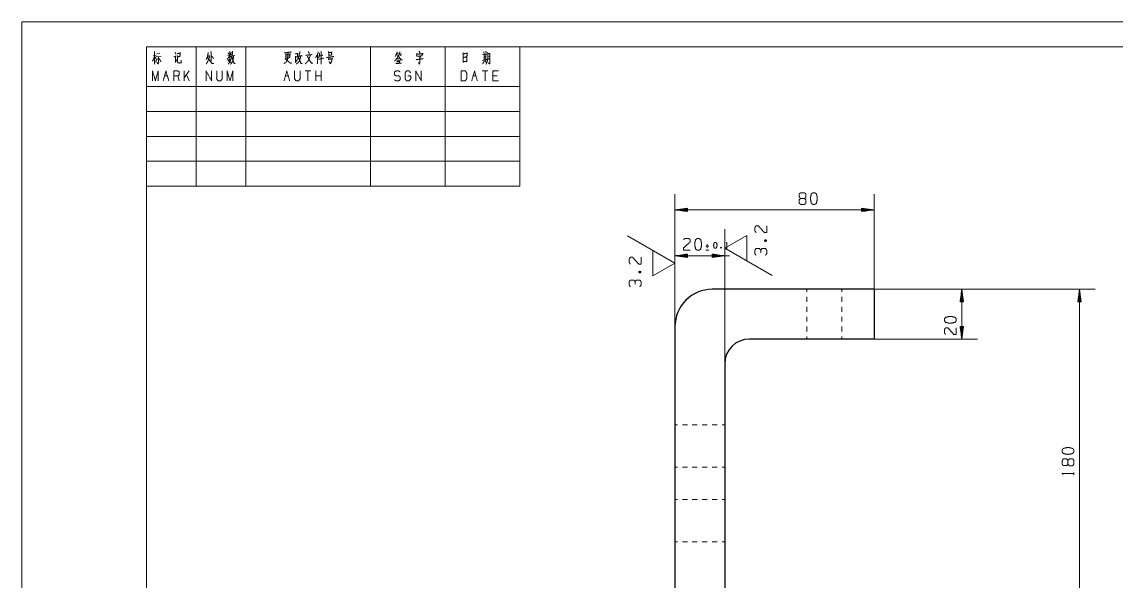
# Model space of a CAD drawing. Header units: millimetres. Extents: x 0 to 420, y 0 to 297.
# Drawn here: x 0 to 219.8, y 184.7 to 297 of the extents above; entities that cross this region are included whole.
import ezdxf

# ---------------------------------------------------------------- set-up
doc = ezdxf.new("R2010")
doc.units = ezdxf.units.MM
doc.layers.add('101', color=7, linetype='Continuous', true_color=0xffffff)

msp = doc.modelspace()

# ---------------------------------------------------------------- linework, layer by layer
at = {"layer": '101', "color": 133, "linetype": 'Continuous', "lineweight": 18}
for p, q in [((0, 297), (0, 0)), ((420, 297), (0, 297)), ((25, 292), (25, 5)), ((25, 292), (25, 264)), ((25, 292), (100, 292)), ((25, 292), (100, 292)), ((415, 292), (25, 292)), ((25, 292), (100, 292)), ((35, 292), (35, 264)), ((45, 292), (45, 264)), ((70, 292), (70, 264)), ((85, 292), (85, 264)), ((100, 292), (100, 264)), ((25, 284), (100, 284)), ((25, 279), (100, 279)), ((25, 274), (100, 274)), ((25, 269), (100, 269)), ((25, 264), (100, 264))]:
    msp.add_line(p, q, dxfattribs=at)
at = {"layer": '101', "color": 72, "linetype": 'Continuous', "lineweight": 18}
for p, q in [((26.34, 290.18), (26.96, 290.3)), ((27.13, 290.61), (27.71, 290.74)), ((41.34, 290.22), (42.13, 290.38)), ((42.25, 290.16), (42.79, 290.28)), ((53.17, 290.09), (53.7, 290.18)), ((75.25, 290.57), (75.67, 290.63)), ((75.35, 290.55), (75.45, 290.24)), ((75.82, 290.51), (76.35, 290.61)), ((75.98, 290.49), (76.11, 290.16)), ((92.56, 290.43), (93.43, 290.55)), ((26.7, 289.95), (26.92, 289.68)), ((26.99, 289.99), (27.95, 290.14)), ((54.91, 288.87), (55.37, 289.43)), ((75.83, 289.64), (75.37, 289.56)), ((92.84, 290.07), (93.11, 290.14)), ((92.86, 289.72), (93.09, 289.78)), ((93.6, 290.05), (93.85, 290.12)), ((28.66, 286.17), (29.22, 286.17)), ((31.62, 285.18), (31.34, 286.17)), ((33.59, 287.14), (32.63, 285.78)), ((32.63, 285.18), (32.63, 287.14)), ((33.59, 285.18), (33.04, 286.36)), ((52.94, 286.17), (53.49, 286.17)), ((58.02, 287.14), (56.9, 287.14)), ((57.46, 287.14), (57.46, 285.18)), ((59.02, 285.18), (59.02, 287.14)), ((60.14, 286.17), (59.02, 286.17)), ((60.14, 285.18), (60.14, 287.14)), ((90.65, 286.17), (91.2, 286.17)), ((93.6, 287.14), (92.49, 287.14)), ((93.05, 287.14), (93.05, 285.18)), ((95.45, 286.17), (94.61, 286.17)), ((149.17, 253), (149.6, 253.16)), ((137.97, 251.94), (137.4, 251.94)), ((137.4, 251.15), (137.97, 251.15)), ((137.69, 252.34), (137.69, 251.54)), ((140.4, 251.76), (140.47, 251.55)), ((141.47, 251.54), (141.68, 251.54)), ((123.92, 246.68), (124.35, 246.84)), ((211.34, 206.07), (211.34, 206.49))]:
    msp.add_line(p, q, dxfattribs=at)
at = {"layer": '101', "color": 22, "linetype": 'Continuous', "lineweight": 18}
for p, q in [((131.18, 235.8), (131.18, 262.41)), ((171.18, 243.3), (171.18, 262.41)), ((133.72, 259.57), (131.18, 259.24)), ((133.72, 259.41), (132.54, 259.41)), ((133.72, 259.46), (132.92, 259.46)), ((133.72, 259.52), (133.31, 259.52)), ((133.72, 259.57), (133.69, 259.57)), ((133.72, 259.57), (133.69, 259.57)), ((133.72, 258.9), (133.72, 259.57)), ((171.18, 259.24), (168.64, 259.57)), ((168.64, 259.57), (168.64, 258.9)), ((168.64, 259.57), (168.68, 259.57)), ((168.64, 259.57), (168.68, 259.57)), ((168.64, 259.52), (169.06, 259.52)), ((168.64, 259.46), (169.45, 259.46)), ((168.64, 259.41), (169.83, 259.41)), ((171.18, 259.24), (131.18, 259.24)), ((131.18, 259.24), (133.72, 258.9)), ((133.72, 259.26), (131.38, 259.26)), ((133.72, 259.21), (131.38, 259.21)), ((133.72, 259.31), (131.76, 259.31)), ((133.72, 259.16), (131.76, 259.16)), ((133.72, 259.36), (132.15, 259.36)), ((133.72, 259.11), (132.15, 259.11)), ((133.72, 259.06), (132.54, 259.06)), ((133.72, 259.01), (132.92, 259.01)), ((133.72, 258.96), (133.31, 258.96)), ((133.72, 258.91), (133.69, 258.91)), ((133.72, 258.91), (133.69, 258.91)), ((168.64, 259.36), (170.22, 259.36)), ((168.64, 259.31), (170.61, 259.31)), ((168.64, 259.26), (170.99, 259.26)), ((168.64, 258.9), (171.18, 259.24)), ((168.64, 259.21), (170.99, 259.21)), ((168.64, 259.16), (170.61, 259.16)), ((168.64, 259.11), (170.22, 259.11)), ((168.64, 259.06), (169.83, 259.06)), ((168.64, 259.01), (169.45, 259.01)), ((168.64, 258.96), (169.06, 258.96)), ((168.64, 258.91), (168.68, 258.91)), ((168.64, 258.91), (168.68, 258.91)), ((141.18, 255.37), (141.18, 247.75)), ((131.18, 235.8), (131.18, 253.21)), ((141.18, 228.3), (141.18, 253.21)), ((131.18, 244.75), (131.18, 252.37)), ((133.72, 250.37), (131.18, 250.04)), ((131.18, 250.04), (133.72, 249.7)), ((131.18, 250.04), (142.13, 250.04)), ((133.72, 250.06), (131.38, 250.06)), ((133.72, 250.01), (131.38, 250.01)), ((133.72, 250.11), (131.76, 250.11)), ((133.72, 249.96), (131.76, 249.96)), ((133.72, 250.17), (132.15, 250.17)), ((133.72, 249.91), (132.15, 249.91)), ((133.72, 250.22), (132.54, 250.22)), ((133.72, 249.86), (132.54, 249.86)), ((133.72, 250.27), (132.92, 250.27)), ((133.72, 249.81), (132.92, 249.81)), ((133.72, 250.32), (133.31, 250.32)), ((133.72, 249.76), (133.31, 249.76)), ((133.72, 250.37), (133.69, 250.37)), ((133.72, 250.37), (133.69, 250.37)), ((133.72, 249.71), (133.69, 249.71)), ((133.72, 249.71), (133.69, 249.71)), ((133.72, 249.7), (133.72, 250.37)), ((138.64, 250.37), (138.64, 249.7)), ((138.64, 250.37), (138.68, 250.37)), ((141.18, 250.04), (138.64, 250.37)), ((138.64, 250.37), (138.68, 250.37)), ((138.64, 250.32), (139.06, 250.32)), ((138.64, 250.27), (139.45, 250.27)), ((138.64, 250.22), (139.83, 250.22)), ((138.64, 250.17), (140.22, 250.17)), ((138.64, 250.11), (140.61, 250.11)), ((138.64, 250.06), (140.99, 250.06)), ((138.64, 249.7), (141.18, 250.04)), ((138.64, 250.01), (140.99, 250.01)), ((138.64, 249.96), (140.61, 249.96)), ((138.64, 249.91), (140.22, 249.91)), ((138.64, 249.86), (139.83, 249.86)), ((138.64, 249.81), (139.45, 249.81)), ((138.64, 249.76), (139.06, 249.76)), ((138.64, 249.71), (138.68, 249.71)), ((138.64, 249.71), (138.68, 249.71)), ((171.18, 243.3), (191.96, 243.3)), ((171.18, 243.3), (215.61, 243.3)), ((188.79, 243.3), (188.45, 240.76)), ((188.61, 240.76), (188.61, 241.95)), ((188.66, 240.76), (188.66, 242.34)), ((188.71, 240.76), (188.71, 242.73)), ((188.76, 240.76), (188.76, 243.11)), ((188.79, 243.3), (188.79, 233.3)), ((189.12, 240.76), (188.79, 243.3)), ((188.81, 240.76), (188.81, 243.11)), ((188.87, 240.76), (188.87, 242.73)), ((188.92, 240.76), (188.92, 242.34)), ((188.97, 240.76), (188.97, 241.95)), ((212.43, 243.3), (212.1, 240.76)), ((212.26, 240.76), (212.26, 241.95)), ((212.31, 240.76), (212.31, 242.34)), ((212.36, 240.76), (212.36, 242.73)), ((212.41, 240.76), (212.41, 243.11)), ((212.77, 240.76), (212.43, 243.3)), ((212.43, 153.3), (212.43, 243.3)), ((212.46, 240.76), (212.46, 243.11)), ((212.51, 240.76), (212.51, 242.73)), ((212.56, 240.76), (212.56, 242.34)), ((212.61, 240.76), (212.61, 241.95)), ((188.45, 240.76), (189.12, 240.76)), ((188.46, 240.76), (188.46, 240.8)), ((188.46, 240.76), (188.46, 240.8)), ((188.51, 240.76), (188.51, 241.18)), ((188.56, 240.76), (188.56, 241.57)), ((189.02, 240.76), (189.02, 241.57)), ((189.07, 240.76), (189.07, 241.18)), ((189.12, 240.76), (189.12, 240.8)), ((189.12, 240.76), (189.12, 240.8)), ((212.1, 240.76), (212.1, 240.8)), ((212.1, 240.76), (212.1, 240.8)), ((212.1, 240.76), (212.77, 240.76)), ((212.16, 240.76), (212.16, 241.18)), ((212.21, 240.76), (212.21, 241.57)), ((212.66, 240.76), (212.66, 241.57)), ((212.71, 240.76), (212.71, 241.18)), ((212.76, 240.76), (212.76, 240.8)), ((212.76, 240.76), (212.76, 240.8)), ((189.12, 235.84), (188.45, 235.84)), ((188.45, 235.84), (188.79, 233.3)), ((188.46, 235.84), (188.46, 235.81)), ((188.46, 235.84), (188.46, 235.81)), ((188.51, 235.84), (188.51, 235.43)), ((188.56, 235.84), (188.56, 235.04)), ((188.61, 235.84), (188.61, 234.65)), ((188.66, 235.84), (188.66, 234.27)), ((188.71, 235.84), (188.71, 233.88)), ((188.76, 235.84), (188.76, 233.5)), ((188.79, 233.3), (189.12, 235.84)), ((188.81, 235.84), (188.81, 233.5)), ((188.87, 235.84), (188.87, 233.88)), ((188.92, 235.84), (188.92, 234.27)), ((188.97, 235.84), (188.97, 234.65)), ((189.02, 235.84), (189.02, 235.04)), ((189.07, 235.84), (189.07, 235.43)), ((189.12, 235.84), (189.12, 235.81)), ((189.12, 235.84), (189.12, 235.81)), ((171.18, 233.3), (191.96, 233.3))]:
    msp.add_line(p, q, dxfattribs=at)
at = {"layer": '101', "color": 163, "linetype": 'Continuous', "lineweight": 13}
for p, q in [((131.18, 248.56), (121.66, 254.06)), ((141.18, 251.56), (145.63, 254.13)), ((145.63, 254.13), (145.63, 248.99)), ((126.73, 245.99), (126.73, 251.13)), ((141.18, 251.56), (150.7, 246.07)), ((131.18, 248.56), (126.73, 245.99))]:
    msp.add_line(p, q, dxfattribs=at)
at = {"layer": '101', "color": 30, "linetype": 'Continuous', "lineweight": 25}
for p, q in [((171.18, 243.3), (138.68, 243.3)), ((171.18, 243.3), (171.18, 233.3)), ((131.18, 235.8), (131.18, 168.3)), ((171.18, 233.3), (146.18, 233.3)), ((141.18, 228.3), (141.18, 160.8))]:
    msp.add_line(p, q, dxfattribs=at)
at = {"layer": '101', "color": 53, "linetype": 'Continuous', "lineweight": 18}
for p, q in [((157.68, 243.3), (157.68, 242.8)), ((157.68, 241.8), (157.68, 240.8)), ((164.68, 242.8), (164.68, 243.3)), ((164.68, 240.8), (164.68, 241.8)), ((157.68, 239.8), (157.68, 238.8)), ((164.68, 238.8), (164.68, 239.8)), ((157.68, 237.8), (157.68, 236.8)), ((164.68, 236.8), (164.68, 237.8)), ((157.68, 235.8), (157.68, 234.8)), ((164.68, 234.8), (164.68, 235.8)), ((157.68, 233.8), (157.68, 233.3)), ((164.68, 233.3), (164.68, 233.8)), ((131.68, 216.05), (131.18, 216.05)), ((133.68, 216.05), (132.68, 216.05)), ((135.68, 216.05), (134.68, 216.05)), ((137.68, 216.05), (136.68, 216.05)), ((139.68, 216.05), (138.68, 216.05)), ((141.18, 216.05), (140.68, 216.05)), ((131.18, 207.55), (131.68, 207.55)), ((132.68, 207.55), (133.68, 207.55)), ((134.68, 207.55), (135.68, 207.55)), ((136.68, 207.55), (137.68, 207.55)), ((138.68, 207.55), (139.68, 207.55)), ((140.68, 207.55), (141.18, 207.55)), ((131.68, 201.05), (131.18, 201.05)), ((133.68, 201.05), (132.68, 201.05)), ((135.68, 201.05), (134.68, 201.05)), ((137.68, 201.05), (136.68, 201.05)), ((139.68, 201.05), (138.68, 201.05)), ((141.18, 201.05), (140.68, 201.05)), ((131.18, 192.55), (131.68, 192.55)), ((132.68, 192.55), (133.68, 192.55)), ((134.68, 192.55), (135.68, 192.55)), ((136.68, 192.55), (137.68, 192.55)), ((138.68, 192.55), (139.68, 192.55)), ((140.68, 192.55), (141.18, 192.55))]:
    msp.add_line(p, q, dxfattribs=at)
at = {"layer": '101', "color": 30, "linetype": 'Continuous', "lineweight": 25}
for centre, radius in [((138.68, 235.8), 7.5), ((146.18, 228.3), 5)]:
    msp.add_arc(centre, radius, 90, 180, dxfattribs=at)
at = {"layer": '101', "color": 72, "linetype": 'Continuous', "lineweight": 18}
for points, knots in [([(26.67, 290.16), (26.6, 289.91), (26.48, 289.62), (26.35, 289.35), (26.23, 289.14)], [0, 0, 0.233514, 0.515368, 0.78555, 1, 1]), ([(26.67, 291.07), (26.66, 288.89), (26.63, 288.5), (26.61, 288.71), (26.64, 288.94)], [0, 0, 0.723303, 0.854546, 0.923601, 1, 1]), ([(30.53, 289.99), (30.92, 290.09), (30.86, 290.16), (30.83, 288.96), (30.77, 288.83), (31.12, 289.41)], [0, 0, 0.158008, 0.19221, 0.673433, 0.728446, 1, 1]), ([(30.7, 290.88), (30.87, 290.72), (30.92, 290.63), (30.92, 290.53), (30.9, 290.67)], [0, 0, 0.413146, 0.573572, 0.750721, 1, 1]), ([(31.19, 290.63), (31.87, 290.74), (31.82, 290.8), (31.73, 290.05), (31.82, 290.05), (31.25, 289.99)], [0, 0, 0.313958, 0.349012, 0.694882, 0.735357, 1, 1]), ([(31.22, 290.22), (31.25, 289.91), (31.25, 289.2), (31.27, 288.98), (31.3, 288.87), (31.34, 288.81), (31.41, 288.77), (31.53, 288.75), (31.66, 288.73), (32.03, 288.79), (32, 289.33), (32, 288.79)], [0, 0, 0.097093, 0.316208, 0.387239, 0.42073, 0.444406, 0.470581, 0.507596, 0.549105, 0.664641, 0.832445, 1, 1]), ([(37.43, 290.84), (37.42, 290.72), (37.34, 290.3), (37.26, 290.01), (37.18, 289.8), (37.09, 289.6), (37.01, 289.43)], [0, 0, 0.084498, 0.36853, 0.573114, 0.721457, 0.873368, 1, 1]), ([(37.28, 290.09), (37.75, 290.18), (37.71, 290.22), (37.68, 290.03), (37.62, 289.76), (37.56, 289.6), (37.48, 289.37), (37.4, 289.18), (37.28, 288.98), (37.2, 288.81), (37.02, 288.56)], [0, 0, 0.202443, 0.228131, 0.308408, 0.425631, 0.500403, 0.604281, 0.689483, 0.790714, 0.870506, 1, 1]), ([(37.97, 291.05), (38.02, 290.94), (38, 290.84), (37.99, 289.12), (37.97, 289.23), (38, 289.45)], [0, 0, 0.049543, 0.095606, 0.852767, 0.898838, 1, 1]), ([(38.1, 290.16), (38.13, 290.14), (38.4, 289.8), (38.47, 289.68)], [0, 0, 0.059448, 0.761031, 1, 1]), ([(41.75, 290.24), (41.62, 290.01), (41.48, 289.8), (41.35, 289.64), (41.22, 289.49)], [0, 0, 0.287221, 0.555142, 0.786181, 1, 1]), ([(41.43, 290.8), (41.56, 290.57), (41.59, 290.43)], [0, 0, 0.640221, 1, 1]), ([(41.73, 291.07), (41.76, 290.92), (41.76, 289.78), (41.73, 289.93), (41.76, 290.05)], [0, 0, 0.094654, 0.823636, 0.91829, 1, 1]), ([(41.76, 290.2), (41.94, 290.07), (42.03, 289.97)], [0, 0, 0.613122, 1, 1]), ([(42.03, 290.92), (42.03, 290.82), (41.91, 290.34)], [0, 0, 0.174301, 1, 1]), ([(42.54, 290.16), (42.49, 289.8), (42.45, 289.56), (42.41, 289.35), (42.35, 289.16), (42.23, 288.91), (42.13, 288.73), (42.01, 288.56), (41.92, 288.48)], [0, 0, 0.19438, 0.332636, 0.448614, 0.555649, 0.70616, 0.822692, 0.933847, 1, 1]), ([(42.33, 291.11), (42.33, 290.98), (42.32, 290.76), (42.27, 290.47), (42.23, 290.16), (42.17, 289.91), (42.1, 289.68), (42.08, 289.62)], [0, 0, 0.081852, 0.232243, 0.425429, 0.63211, 0.800313, 0.957953, 1, 1]), ([(53.44, 290.84), (53.42, 290.18), (53.41, 289.85), (53.39, 289.66), (53.38, 289.56), (53.36, 289.43), (53.32, 289.31), (53.27, 289.2), (53.14, 289.02), (53, 288.85), (52.79, 288.73), (52.69, 288.67), (52.65, 288.65)], [0, 0, 0.263783, 0.395771, 0.470171, 0.511786, 0.56157, 0.614019, 0.658777, 0.749614, 0.837596, 0.932985, 0.980677, 1, 1]), ([(52.76, 290.82), (52.82, 290.78), (52.85, 290.8), (54.11, 290.94), (54.07, 290.96), (53.92, 290.92)], [0, 0, 0.045522, 0.068286, 0.872626, 0.90344, 1, 1]), ([(53, 290.59), (53.04, 290.41), (53.04, 289.66), (53.03, 289.7), (53.89, 289.85), (53.8, 289.85), (53.89, 290.63), (53.92, 290.57), (53.87, 290.53), (53.04, 290.43)], [0, 0, 0.051663, 0.252803, 0.264656, 0.500971, 0.524672, 0.738301, 0.756829, 0.773117, 1, 1]), ([(54.88, 290.57), (55.47, 290.67), (55.41, 290.74), (55.34, 290.01), (55.41, 290.01), (54.97, 289.93), (54.94, 290.12), (54.97, 289.89), (54.96, 288.96)], [0, 0, 0.181366, 0.207406, 0.429567, 0.451891, 0.588199, 0.645735, 0.715777, 1, 1]), ([(55.85, 291.05), (55.82, 290.8), (55.73, 290.47), (55.62, 290.12), (55.53, 289.89), (55.47, 289.72), (55.41, 289.58)], [0, 0, 0.162457, 0.385014, 0.625897, 0.784413, 0.898493, 1, 1]), ([(55.62, 290.07), (56.27, 290.2), (56.2, 290.22), (56.08, 290.18)], [0, 0, 0.769962, 0.857327, 1, 1]), ([(57.88, 290.32), (57.88, 290.2), (57.81, 289.91), (57.74, 289.68), (57.65, 289.43), (57.52, 289.23), (57.5, 289.18), (57.42, 289.08), (57.31, 288.94), (57.18, 288.81), (57.06, 288.69), (56.93, 288.58)], [0, 0, 0.060656, 0.206644, 0.323463, 0.452143, 0.571976, 0.593424, 0.659716, 0.74639, 0.834816, 0.918178, 1, 1]), ([(57.02, 290.28), (58.29, 290.43), (58.21, 290.45), (58.12, 290.41)], [0, 0, 0.872478, 0.933903, 1, 1]), ([(57.56, 291.03), (57.66, 290.84), (57.71, 290.72), (57.74, 290.59)], [0, 0, 0.450481, 0.729637, 1, 1]), ([(59.55, 290.98), (59.48, 290.72), (59.38, 290.47), (59.26, 290.24), (59.14, 290.05), (59, 289.85)], [0, 0, 0.21836, 0.428744, 0.629221, 0.801494, 1, 1]), ([(59.38, 290.41), (59.39, 289.16), (59.39, 288.56), (59.38, 288.69), (59.39, 288.91)], [0, 0, 0.565717, 0.839123, 0.896086, 1, 1]), ([(59.8, 290.72), (59.76, 290.38), (59.7, 290.09), (59.64, 289.89), (59.6, 289.76)], [0, 0, 0.34211, 0.644851, 0.86512, 1, 1]), ([(59.8, 290.14), (60.47, 290.32), (60.4, 290.32), (60.28, 290.26)], [0, 0, 0.772509, 0.853435, 1, 1]), ([(60.08, 291.07), (60.12, 290.98), (60.09, 291.03), (60.11, 288.54), (60.09, 288.73), (60.11, 289.04)], [0, 0, 0.029975, 0.04619, 0.840789, 0.900562, 1, 1]), ([(61.57, 291.07), (61.63, 290.82), (61.63, 290.09), (61.63, 290.28), (62.33, 290.38), (62.21, 290.38), (62.24, 290.9), (62.26, 290.98), (62.29, 290.92), (62.19, 290.9), (61.63, 290.82)], [0, 0, 0.076614, 0.294117, 0.350048, 0.563214, 0.598361, 0.753971, 0.779215, 0.799829, 0.831205, 1, 1]), ([(75.64, 290.3), (75.63, 290.2), (75.39, 289.83), (75.38, 289.78), (75.26, 289.6), (75.06, 289.37), (74.85, 289.16)], [0, 0, 0.074337, 0.387309, 0.418539, 0.575027, 0.79286, 1, 1]), ([(75.37, 290.98), (75.35, 290.84), (75.23, 290.53), (75.13, 290.28), (75.01, 290.07)], [0, 0, 0.148006, 0.485257, 0.758321, 1, 1]), ([(75.61, 290.16), (76.2, 289.37), (76.43, 289.37), (76.2, 289.39), (76.08, 289.54)], [0, 0, 0.599324, 0.742451, 0.886135, 1, 1]), ([(75.91, 290.98), (75.92, 290.88), (75.75, 290.3)], [0, 0, 0.147218, 1, 1]), ([(79.34, 290.74), (79.34, 290.51), (79.33, 290.34), (79.3, 290.22), (79.27, 290.12)], [0, 0, 0.361949, 0.626223, 0.829034, 1, 1]), ([(79.34, 290.49), (80.57, 290.63), (80.56, 290.67), (80.37, 290.26)], [0, 0, 0.712481, 0.737756, 1, 1]), ([(79.49, 290.07), (80.25, 290.18), (80.21, 290.24), (79.92, 289.72)], [0, 0, 0.533866, 0.586729, 1, 1]), ([(79.78, 291.09), (79.89, 290.96), (79.93, 290.86), (79.96, 290.69)], [0, 0, 0.364604, 0.619196, 1, 1]), ([(88.61, 290.8), (88.64, 290.59), (88.66, 290.14), (88.67, 289.66), (88.67, 289.6), (88.67, 288.83), (88.67, 288.98), (89.24, 289.1), (89.36, 288.96), (89.39, 289.14), (89.39, 289.39), (89.4, 289.87), (89.42, 290.36), (89.42, 290.78), (89.43, 290.72), (88.66, 290.57)], [0, 0, 0.037589, 0.119519, 0.205166, 0.216331, 0.354043, 0.380097, 0.485125, 0.518622, 0.552532, 0.597196, 0.682843, 0.77221, 0.846648, 0.858119, 1, 1]), ([(92.8, 290.98), (92.83, 290.86), (92.83, 289.31)], [0, 0, 0.075954, 1, 1]), ([(93.21, 291.11), (93.24, 290.98), (93.19, 289.37)], [0, 0, 0.073211, 1, 1]), ([(93.55, 290.82), (93.59, 290.59), (93.59, 290.14), (93.57, 289.64), (93.55, 289.33), (93.47, 289), (93.38, 288.79), (93.22, 288.48)], [0, 0, 0.096217, 0.285187, 0.491418, 0.620825, 0.76157, 0.854869, 1, 1]), ([(93.59, 290.57), (94.03, 290.67), (93.98, 290.74), (93.98, 290.05), (94, 289.12), (93.98, 288.77), (93.97, 288.56), (93.95, 288.5), (93.74, 288.77), (93.94, 288.58)], [0, 0, 0.13308, 0.155522, 0.357051, 0.631901, 0.735808, 0.797028, 0.815849, 0.918301, 1, 1]), ([(27.18, 289.66), (27.17, 289.58), (26.86, 288.96)], [0, 0, 0.108202, 1, 1]), ([(27.37, 289.99), (27.42, 289.87), (27.42, 288.83), (27.4, 288.6), (27.39, 288.52), (27.11, 288.85), (27.39, 288.56)], [0, 0, 0.056947, 0.504404, 0.603051, 0.639405, 0.826366, 1, 1]), ([(27.61, 289.58), (27.87, 289.16), (27.92, 289), (27.81, 289.27)], [0, 0, 0.516563, 0.696901, 1, 1]), ([(37.28, 289.8), (38.22, 288.62), (38.56, 288.65), (38.54, 288.65), (38.24, 288.67), (38.08, 288.81)], [0, 0, 0.632183, 0.773704, 0.779845, 0.909108, 1, 1]), ([(41.34, 289.31), (41.97, 289.45), (41.98, 289.64), (41.98, 289.56), (41.91, 289.31), (41.81, 289.04), (41.7, 288.83), (41.59, 288.71), (41.48, 288.58), (41.41, 288.52)], [0, 0, 0.30447, 0.39258, 0.431622, 0.553714, 0.689469, 0.798362, 0.878841, 0.954752, 1, 1]), ([(41.72, 289.66), (41.56, 289.08), (41.66, 289.04), (41.78, 289), (41.89, 288.94), (42.04, 288.85)], [0, 0, 0.5291, 0.62629, 0.735524, 0.852093, 1, 1]), ([(42.22, 289.89), (42.25, 289.85), (42.39, 289.27), (42.49, 289), (42.6, 288.71), (42.63, 288.65), (42.85, 288.67), (42.63, 288.69), (42.55, 288.81)], [0, 0, 0.026721, 0.341749, 0.493483, 0.655465, 0.691641, 0.80784, 0.924039, 1, 1]), ([(52.82, 289.6), (52.89, 289.6), (53.17, 289.37), (53.41, 289.16), (53.63, 288.98), (53.9, 288.71), (54.23, 288.75), (53.92, 288.71), (53.82, 288.79)], [0, 0, 0.033467, 0.197839, 0.340788, 0.472468, 0.649452, 0.797921, 0.939753, 1, 1]), ([(55.98, 290.12), (55.98, 289.99), (55.92, 289.66), (55.86, 289.47), (55.81, 289.31), (55.73, 289.16), (55.65, 289.02), (55.54, 288.87), (55.31, 288.67), (55.13, 288.58)], [0, 0, 0.067236, 0.249298, 0.354996, 0.450079, 0.537949, 0.629663, 0.725721, 0.894899, 1, 1]), ([(55.54, 289.8), (55.59, 289.78), (56.04, 288.67), (56.32, 288.65), (56.06, 288.71), (55.98, 288.83)], [0, 0, 0.024909, 0.644018, 0.787117, 0.926016, 1, 1]), ([(57.34, 290.05), (57.4, 290.01), (58.1, 288.75), (58.43, 288.69), (58.12, 288.77), (58.02, 288.89)], [0, 0, 0.030854, 0.652647, 0.79375, 0.930716, 1, 1]), ([(59.57, 289.49), (60.61, 289.7), (60.53, 289.72), (60.4, 289.66)], [0, 0, 0.826976, 0.886334, 1, 1]), ([(61.18, 289.87), (61.37, 289.87), (61.75, 289.91), (62.68, 290.05), (62.58, 290.07), (62.43, 290.03)], [0, 0, 0.10704, 0.322386, 0.855626, 0.914427, 1, 1]), ([(61.73, 289.91), (61.63, 289.41), (61.6, 289.49), (62.38, 289.62), (62.33, 289.7), (62.33, 289.62), (62.24, 289.27), (62.19, 289.04), (62.11, 288.85), (62.05, 288.71), (62.01, 288.6), (61.98, 288.58), (61.72, 289.06), (62, 288.62)], [0, 0, 0.13637, 0.159981, 0.371157, 0.396349, 0.418604, 0.516111, 0.579311, 0.63312, 0.675133, 0.705357, 0.714996, 0.861275, 1, 1]), ([(75.12, 288.62), (76.23, 288.73), (76.16, 288.73), (75.99, 288.71)], [0, 0, 0.825897, 0.879998, 1, 1]), ([(75.31, 289.27), (75.38, 289), (75.38, 288.87), (75.37, 289.04)], [0, 0, 0.489807, 0.707975, 1, 1]), ([(75.58, 289.43), (75.64, 289.12), (75.61, 288.96), (75.61, 289.18)], [0, 0, 0.443891, 0.680119, 1, 1]), ([(75.95, 289.41), (75.95, 289.27), (75.77, 288.69)], [0, 0, 0.19307, 1, 1]), ([(79.2, 289.41), (80.57, 289.6), (80.49, 289.62), (80.28, 289.56)], [0, 0, 0.820202, 0.873508, 1, 1]), ([(79.87, 289.87), (79.9, 289.76), (79.93, 289.64), (79.94, 289.43), (79.94, 289), (79.93, 288.85), (79.9, 288.65), (79.86, 288.52), (79.64, 288.87), (79.87, 288.56)], [0, 0, 0.049623, 0.1085, 0.204239, 0.404798, 0.471991, 0.568442, 0.629223, 0.820578, 1, 1]), ([(88.67, 289.83), (89.24, 289.95), (89.18, 289.97), (89.05, 289.89)], [0, 0, 0.728512, 0.805958, 1, 1]), ([(92.52, 289.25), (93.43, 289.41), (93.38, 289.43), (93.33, 289.37)], [0, 0, 0.873246, 0.919206, 1, 1]), ([(92.86, 289.12), (92.84, 289.02), (92.73, 288.81), (92.62, 288.67), (92.52, 288.56)], [0, 0, 0.157085, 0.51447, 0.781154, 1, 1]), ([(93.09, 289.18), (93.25, 288.94), (93.25, 288.83), (93.19, 289.02)], [0, 0, 0.497679, 0.671694, 1, 1]), ([(93.57, 289.52), (93.6, 289.52), (93.84, 289.58)], [0, 0, 0.107799, 1, 1]), ([(26.26, 285.18), (26.26, 287.14), (26.82, 285.18), (27.37, 287.14), (27.37, 285.18)], [0, 0, 0.245192, 0.5, 0.754808, 1, 1]), ([(30.51, 285.18), (30.51, 287.14), (31.34, 287.14), (31.62, 286.96), (31.62, 286.36), (31.34, 286.17), (30.51, 286.17)], [0, 0, 0.400952, 0.571035, 0.639278, 0.761676, 0.829917, 1, 1]), ([(37.01, 285.18), (37.01, 287.14), (38.12, 285.18), (38.12, 287.14)], [0, 0, 0.317574, 0.682426, 1, 1]), ([(39.13, 287.14), (39.13, 285.57), (39.39, 285.18), (39.95, 285.18), (40.24, 285.57), (40.24, 287.14)], [0, 0, 0.337152, 0.438599, 0.557781, 0.662848, 1, 1]), ([(41.25, 285.18), (41.25, 287.14), (41.81, 285.18), (42.36, 287.14), (42.36, 285.18)], [0, 0, 0.245192, 0.5, 0.754808, 1, 1]), ([(54.78, 287.14), (54.78, 285.57), (55.05, 285.18), (55.6, 285.18), (55.89, 285.57), (55.89, 287.14)], [0, 0, 0.337152, 0.438599, 0.557781, 0.662848, 1, 1]), ([(74.85, 285.36), (75.13, 285.18), (75.7, 285.18), (75.98, 285.39), (75.98, 285.97), (75.7, 286.17), (75.15, 286.17), (74.85, 286.36), (74.85, 286.96), (75.15, 287.14), (75.7, 287.14), (75.98, 286.96)], [0, 0, 0.068035, 0.184054, 0.254521, 0.372333, 0.442799, 0.555843, 0.626367, 0.748393, 0.81892, 0.931964, 1, 1]), ([(77.55, 286.17), (78.1, 286.17), (78.1, 285.57), (77.82, 285.18), (77.25, 285.18), (76.97, 285.57), (76.97, 286.75), (77.27, 287.14), (77.81, 287.14), (78.09, 286.75)], [0, 0, 0.103295, 0.214797, 0.304261, 0.410274, 0.499739, 0.718892, 0.809956, 0.910533, 1, 1]), ([(79.11, 285.18), (79.11, 287.14), (80.22, 285.18), (80.22, 287.14)], [0, 0, 0.317574, 0.682426, 1, 1]), ([(88.25, 285.18), (89.07, 285.18), (89.36, 285.57), (89.36, 286.75), (89.07, 287.14), (88.25, 287.14), (88.25, 285.18)], [0, 0, 0.142133, 0.227159, 0.431787, 0.516817, 0.65895, 1, 1]), ([(90.37, 285.18), (90.93, 287.14), (91.48, 285.18)], [0, 0, 0.5, 1, 1]), ([(95.73, 285.18), (94.61, 285.18), (94.61, 287.14), (95.73, 287.14)], [0, 0, 0.265389, 0.734611, 1, 1]), ([(156.48, 261.53), (156.16, 261.75), (156.16, 262.48), (156.48, 262.7), (157.17, 262.7), (157.5, 262.48), (157.5, 261.75), (157.17, 261.53), (156.48, 261.53), (156.14, 261.28), (156.14, 260.58), (156.48, 260.33), (157.17, 260.33), (157.5, 260.55), (157.5, 261.28), (157.17, 261.53)], [0, 0, 0.047572, 0.136084, 0.183656, 0.267814, 0.317164, 0.405676, 0.455027, 0.539184, 0.590296, 0.675757, 0.726868, 0.811026, 0.860376, 0.948888, 1, 1]), ([(159.27, 260.33), (159.6, 260.58), (159.78, 261.28), (159.78, 261.75), (159.6, 262.48), (159.27, 262.7), (158.93, 262.7), (158.59, 262.48), (158.42, 261.75), (158.44, 261.28), (158.59, 260.58), (158.93, 260.33), (159.27, 260.33)], [0, 0, 0.067526, 0.183973, 0.260584, 0.380943, 0.446142, 0.500307, 0.565505, 0.685865, 0.762528, 0.87831, 0.945835, 1, 1]), ([(147.47, 254.7), (147.25, 255.01), (147.25, 255.7), (147.47, 256.04), (147.95, 256.04), (149.15, 254.68), (149.62, 254.7), (149.62, 256.04)], [0, 0, 0.069691, 0.192976, 0.265273, 0.350227, 0.674741, 0.759753, 1, 1]), ([(132.91, 253.28), (133.23, 253.51), (133.92, 253.51), (134.26, 253.28), (134.26, 252.81), (132.9, 251.61), (132.91, 251.13), (134.26, 251.13)], [0, 0, 0.069692, 0.192978, 0.265274, 0.350228, 0.674739, 0.759752, 1, 1]), ([(136.02, 251.13), (136.36, 251.38), (136.53, 252.08), (136.53, 252.56), (136.36, 253.28), (136.02, 253.51), (135.68, 253.51), (135.35, 253.28), (135.17, 252.56), (135.19, 252.08), (135.35, 251.38), (135.68, 251.13), (136.02, 251.13)], [0, 0, 0.067527, 0.183971, 0.260584, 0.380944, 0.446142, 0.500306, 0.565504, 0.685863, 0.76253, 0.878309, 0.945835, 1, 1]), ([(149.6, 253), (149.6, 253.16), (149.37, 253.25), (149.17, 253.16), (149.17, 253), (149.37, 252.91), (149.6, 253), (149.17, 253.16)], [0, 0, 0.093978, 0.236781, 0.365956, 0.459934, 0.589109, 0.731912, 1, 1]), ([(139.38, 251.54), (139.55, 251.66), (139.64, 252.01), (139.64, 252.25), (139.55, 252.61), (139.38, 252.72), (139.21, 252.72), (139.04, 252.61), (138.96, 252.25), (138.97, 252.01), (139.04, 251.66), (139.21, 251.54), (139.38, 251.54)], [0, 0, 0.067526, 0.183969, 0.260583, 0.380942, 0.446143, 0.500306, 0.565507, 0.685866, 0.762533, 0.878311, 0.945837, 1, 1]), ([(140.4, 251.55), (140.47, 251.55), (140.52, 251.66), (140.47, 251.76), (140.4, 251.76), (140.35, 251.66), (140.4, 251.55), (140.47, 251.76)], [0, 0, 0.093981, 0.236778, 0.365957, 0.459938, 0.589118, 0.731915, 1, 1]), ([(141.51, 252.62), (141.58, 252.72), (141.58, 251.54)], [0, 0, 0.093493, 1, 1]), ([(148.42, 251.15), (148.2, 251.49), (147.47, 251.49), (147.25, 251.15), (147.25, 250.46), (147.47, 250.12)], [0, 0, 0.153878, 0.429853, 0.58373, 0.846124, 1, 1]), ([(149.4, 250.14), (149.62, 250.46), (149.62, 251.15), (149.4, 251.49), (148.67, 251.49), (148.42, 251.15), (148.42, 250.64)], [0, 0, 0.124123, 0.343688, 0.472448, 0.703378, 0.836735, 1, 1]), ([(122.22, 248.37), (122, 248.69), (122, 249.38), (122.22, 249.72), (122.7, 249.72), (123.9, 248.36), (124.37, 248.37), (124.37, 249.72)], [0, 0, 0.069691, 0.192975, 0.265273, 0.350226, 0.674741, 0.759753, 1, 1]), ([(124.35, 246.68), (124.35, 246.84), (124.12, 246.93), (123.92, 246.84), (123.92, 246.68), (124.12, 246.59), (124.35, 246.68), (123.92, 246.84)], [0, 0, 0.09398, 0.236785, 0.365957, 0.459936, 0.589108, 0.731913, 1, 1]), ([(123.17, 244.83), (122.95, 245.16), (122.22, 245.16), (122, 244.83), (122, 244.14), (122.22, 243.8)], [0, 0, 0.153872, 0.429851, 0.583723, 0.846122, 1, 1]), ([(124.15, 243.82), (124.37, 244.14), (124.37, 244.83), (124.15, 245.16), (123.42, 245.16), (123.17, 244.83), (123.17, 244.32)], [0, 0, 0.124123, 0.34369, 0.472445, 0.703376, 0.836727, 1, 1]), ([(187.7, 237.33), (187.45, 237.67), (186.75, 237.84), (186.27, 237.84), (185.55, 237.67), (185.32, 237.33), (185.32, 237), (185.55, 236.66), (186.27, 236.48), (186.75, 236.5), (187.45, 236.66), (187.7, 237), (187.7, 237.33)], [0, 0, 0.067528, 0.183971, 0.260585, 0.380943, 0.446142, 0.500305, 0.565504, 0.685864, 0.76253, 0.878309, 0.945837, 1, 1]), ([(185.55, 234.22), (185.32, 234.54), (185.32, 235.23), (185.55, 235.57), (186.02, 235.57), (187.22, 234.21), (187.7, 234.22), (187.7, 235.57)], [0, 0, 0.069694, 0.192978, 0.265273, 0.350228, 0.674739, 0.759753, 1, 1]), ([(211.34, 210.99), (211.09, 211.33), (210.39, 211.51), (209.92, 211.51), (209.19, 211.33), (208.97, 210.99), (208.97, 210.66), (209.19, 210.32), (209.92, 210.15), (210.39, 210.16), (211.09, 210.32), (211.34, 210.66), (211.34, 210.99)], [0, 0, 0.067523, 0.18397, 0.260584, 0.380943, 0.44614, 0.500306, 0.565502, 0.685862, 0.762528, 0.878311, 0.945834, 1, 1]), ([(210.14, 208.21), (209.92, 207.89), (209.19, 207.89), (208.97, 208.21), (208.97, 208.89), (209.19, 209.23), (209.92, 209.23), (210.14, 208.89), (210.14, 208.21), (210.39, 207.87), (211.09, 207.87), (211.34, 208.21), (211.34, 208.89), (211.12, 209.23), (210.39, 209.23), (210.14, 208.89)], [0, 0, 0.047574, 0.136085, 0.183658, 0.267814, 0.317165, 0.405677, 0.45503, 0.539186, 0.590297, 0.675757, 0.726868, 0.811024, 0.860376, 0.948887, 1, 1]), ([(209.17, 206.14), (208.97, 206.28), (211.34, 206.28)], [0, 0, 0.093489, 1, 1])]:
    msp.add_open_spline(points, degree=1, knots=knots, dxfattribs=at)
for points in [[(28.38, 285.18), (28.94, 287.14), (29.5, 285.18)], [(52.66, 285.18), (53.22, 287.14), (53.77, 285.18)]]:
    msp.add_open_spline(points, degree=1, dxfattribs=at)

doc.saveas('drawing.dxf')
